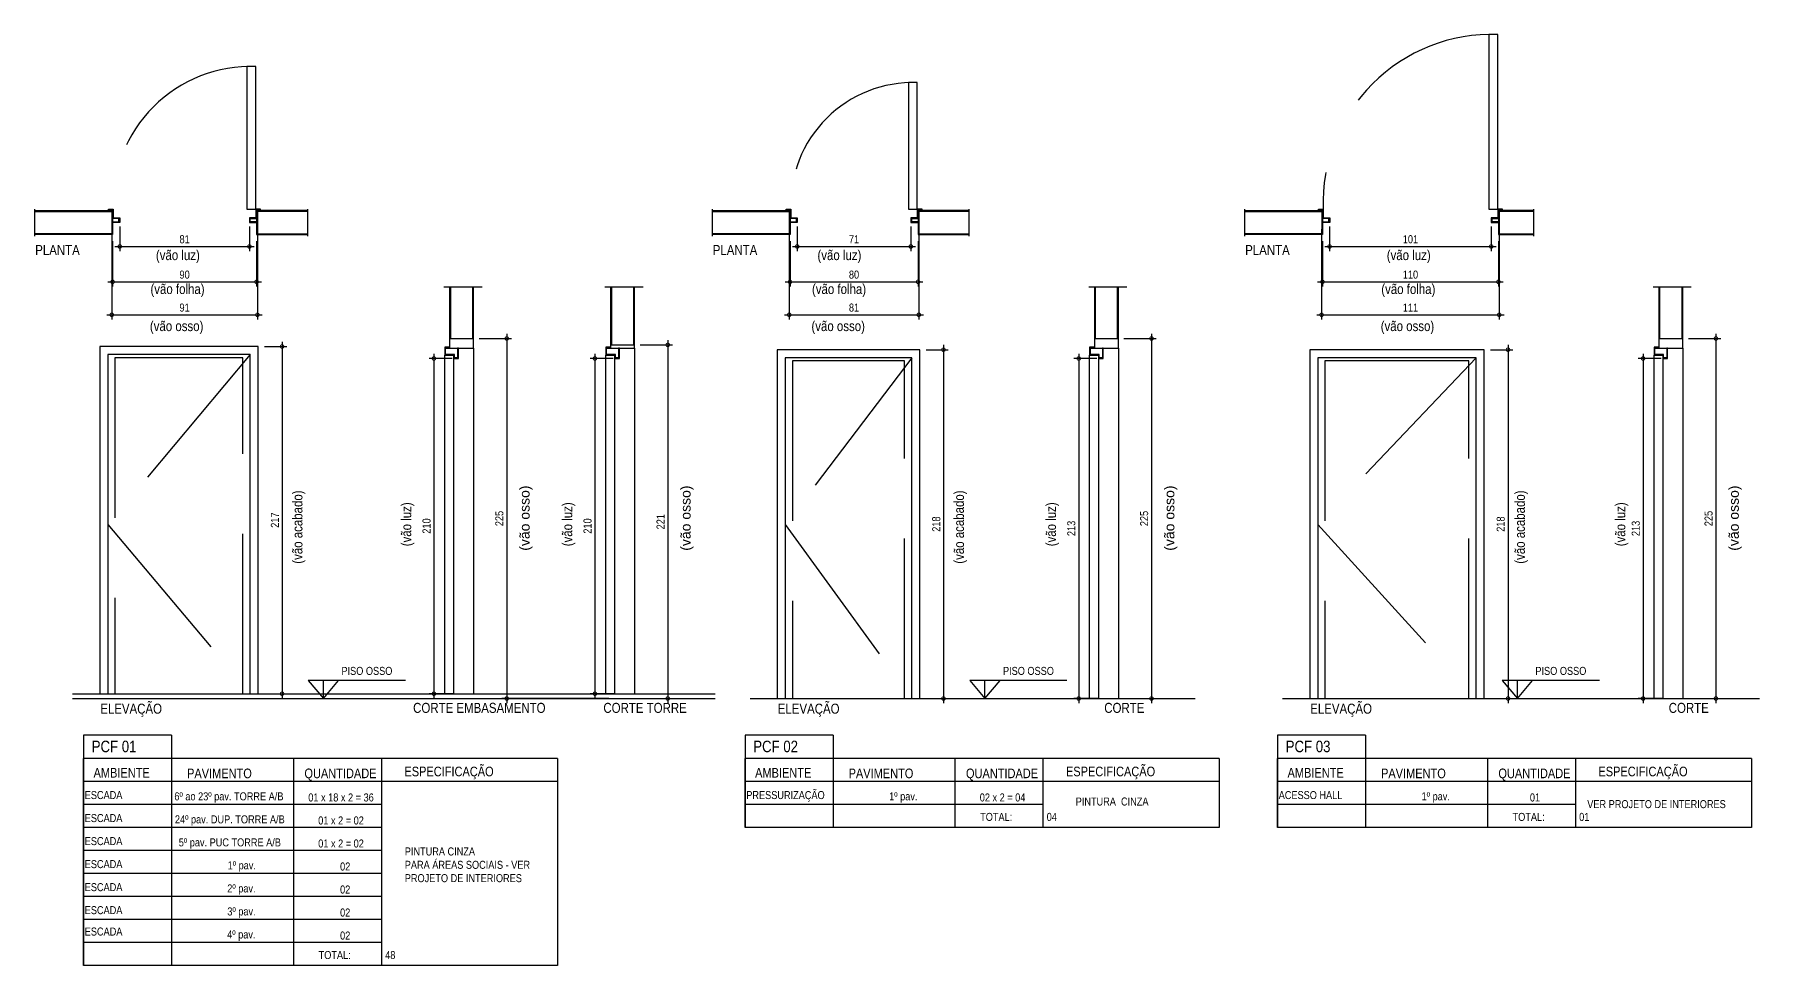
# Model space of a CAD drawing. Header units: metres. Extents: x -0.2 to 45.9, y -54 to 5.7.
# Drawn here: x 35.1 to 45.88, y -3.35 to 2.46 of the extents above; entities that cross this region are included whole.
import ezdxf

# ---------------------------------------------------------------- set-up
doc = ezdxf.new("R2010")
doc.units = ezdxf.units.M
doc.header["$PDMODE"] = 35
doc.linetypes.add('DASHEDX2', pattern=[1.5, 1, -0.5])
for name, color, linetype in [('ARQ- ALV OSSO', 5, 'Continuous'), ('ARQ-ALV ACAB', 4, 'Continuous'), ('ARQ-AUX1', 1, 'Continuous'), ('ARQ-AUX2', 2, 'Continuous'), ('ARQ-CAX @ 1', 1, 'Continuous'), ('ARQ-DIM', 2, 'Continuous'), ('ARQ-ENCH', 1, 'Continuous'), ('ARQ-PRJ', 7, 'DASHEDX2'), ('ARQ-TXT', 2, 'Continuous')]:
    doc.layers.add(name, color=color, linetype=linetype)
doc.styles.add('Adesa', font='ARIALN.TTF')
doc.styles.get("Standard").update_dxf_attribs({"font": 'arial.ttf'})
doc.dimstyles.new('ADESA 1-0025', dxfattribs={"dimtxt": 0.05, "dimasz": 0.045, "dimexe": 0.03, "dimexo": 0.04, "dimgap": 0.02, "dimtad": 1, "dimtoh": 1, "dimdec": 0, "dimlfac": 100, "dimzin": 4, "dimtxsty": 'Adesa', "dimblk": 'DOTSMALL', "dimcen": 1, "dimdle": 0.03, "dimclrd": 1, "dimclre": 1, "dimclrt": 256, "dimazin": 1, "dimtm": 1e-09, "dimtfac": 1, "dimtdec": 0, "dimtix": 1, "dimtmove": 2, "dimatfit": 0, "dimldrblk": 'DOTSMALL', "dimfxl": 0.8, "dimtvp": 2, "dimtolj": 1, "dimtzin": 0, "dimarcsym": 0})

# ---------------------------------------------------------------- blocks, each defined once
blk = doc.blocks.new('_DotSmall')
at = {"color": 0, "linetype": 'ByBlock', "const_width": 0.5}
blk.add_lwpolyline([(-0.0625, 0, 1), (0.0625, 0, 1)], format="xyb", close=True, dxfattribs=at)
blk = doc.blocks.new('*D167')
at = {"layer": 'ARQ-DIM', "color": 1, "lineweight": -2, "transparency": 16777216}
for p, q in [((37.706, 0.439), (37.563, 0.439)), ((37.593, 0.469), (37.593, -1.686)), ((37.706, -1.656), (37.563, -1.656))]:
    blk.add_line(p, q, dxfattribs=at)
at = {"layer": 'Defpoints', "color": 0, "transparency": 16777216}
for p in [(37.746, 0.439), (37.593, -1.656), (37.746, -1.656)]:
    blk.add_point(p, dxfattribs=at)
at = {"layer": 'ARQ-DIM', "color": 1, "lineweight": -2, "transparency": 16777216, "xscale": 0.045, "yscale": 0.045, "zscale": 0.045}
for p, rotation in [((37.593, 0.439), 90), ((37.593, -1.656), 270)]:
    blk.add_blockref('_DotSmall', p, dxfattribs=dict(at, rotation=rotation))
at = {"layer": 'ARQ-DIM', "transparency": 16777216, "insert": (37.547, -0.608), "char_height": 0.05, "attachment_point": 5, "rotation": 90, "style": 'Adesa'}
blk.add_mtext('\\A1;210', dxfattribs=at)
blk = doc.blocks.new('*D163')
at = {"layer": 'ARQ-DIM', "color": 1, "lineweight": -2, "transparency": 16777216}
for p, q in [((35.63, 1.263), (35.63, 1.109)), ((36.44, 1.263), (36.44, 1.109)), ((35.6, 1.139), (36.47, 1.139))]:
    blk.add_line(p, q, dxfattribs=at)
at = {"layer": 'Defpoints', "color": 0, "transparency": 16777216}
for p in [(35.63, 1.303, 0), (36.44, 1.303, 0), (36.44, 1.139)]:
    blk.add_point(p, dxfattribs=at)
at = {"layer": 'ARQ-DIM', "color": 1, "lineweight": -2, "transparency": 16777216, "xscale": 0.045, "yscale": 0.045, "zscale": 0.045, "rotation": 180}
blk.add_blockref('_DotSmall', (35.63, 1.139), dxfattribs=at)
at = {"layer": 'ARQ-DIM', "color": 1, "lineweight": -2, "transparency": 16777216, "xscale": 0.045, "yscale": 0.045, "zscale": 0.045}
blk.add_blockref('_DotSmall', (36.44, 1.139), dxfattribs=at)
at = {"layer": 'ARQ-DIM', "transparency": 16777216, "insert": (36.035, 1.184), "char_height": 0.05, "attachment_point": 5, "style": 'Adesa'}
blk.add_mtext('\\A1;81', dxfattribs=at)
blk = doc.blocks.new('*D164')
at = {"layer": 'ARQ-DIM', "color": 1, "lineweight": -2, "transparency": 16777216}
for p, q in [((35.585, 1.173), (35.585, 0.888)), ((36.485, 1.173), (36.485, 0.888)), ((35.555, 0.918), (36.515, 0.918))]:
    blk.add_line(p, q, dxfattribs=at)
at = {"layer": 'Defpoints', "color": 0, "transparency": 16777216}
for p in [(35.585, 1.213, 0), (36.485, 1.213, 0), (36.485, 0.918)]:
    blk.add_point(p, dxfattribs=at)
at = {"layer": 'ARQ-DIM', "color": 1, "lineweight": -2, "transparency": 16777216, "xscale": 0.045, "yscale": 0.045, "zscale": 0.045, "rotation": 180}
blk.add_blockref('_DotSmall', (35.585, 0.918), dxfattribs=at)
at = {"layer": 'ARQ-DIM', "color": 1, "lineweight": -2, "transparency": 16777216, "xscale": 0.045, "yscale": 0.045, "zscale": 0.045}
blk.add_blockref('_DotSmall', (36.485, 0.918), dxfattribs=at)
at = {"layer": 'ARQ-DIM', "transparency": 16777216, "insert": (36.035, 0.963), "char_height": 0.05, "attachment_point": 5, "style": 'Adesa'}
blk.add_mtext('\\A1;90', dxfattribs=at)
blk = doc.blocks.new('*D168')
at = {"layer": 'ARQ-DIM', "color": 1, "lineweight": -2, "transparency": 16777216}
for p, q in [((35.58, 1.248), (35.58, 0.682)), ((36.49, 1.248), (36.49, 0.682)), ((35.55, 0.712), (36.52, 0.712))]:
    blk.add_line(p, q, dxfattribs=at)
at = {"layer": 'Defpoints', "color": 0, "transparency": 16777216}
for p in [(35.58, 1.288, 0), (36.49, 1.288, 0), (36.49, 0.712)]:
    blk.add_point(p, dxfattribs=at)
at = {"layer": 'ARQ-DIM', "color": 1, "lineweight": -2, "transparency": 16777216, "xscale": 0.045, "yscale": 0.045, "zscale": 0.045, "rotation": 180}
blk.add_blockref('_DotSmall', (35.58, 0.712), dxfattribs=at)
at = {"layer": 'ARQ-DIM', "color": 1, "lineweight": -2, "transparency": 16777216, "xscale": 0.045, "yscale": 0.045, "zscale": 0.045}
blk.add_blockref('_DotSmall', (36.49, 0.712), dxfattribs=at)
at = {"layer": 'ARQ-DIM', "transparency": 16777216, "insert": (36.035, 0.757), "char_height": 0.05, "attachment_point": 5, "style": 'Adesa'}
blk.add_mtext('\\A1;91', dxfattribs=at)
blk = doc.blocks.new('*D165')
at = {"layer": 'ARQ-DIM', "color": 1, "lineweight": -2, "transparency": 16777216}
for p, q in [((36.644, 0.544), (36.644, -1.686)), ((36.535, 0.514), (36.674, 0.514)), ((36.485, -1.656), (36.674, -1.656))]:
    blk.add_line(p, q, dxfattribs=at)
at = {"layer": 'Defpoints', "color": 0, "transparency": 16777216}
for p in [(36.495, 0.514), (36.445, -1.656), (36.644, -1.656)]:
    blk.add_point(p, dxfattribs=at)
at = {"layer": 'ARQ-DIM', "color": 1, "lineweight": -2, "transparency": 16777216, "xscale": 0.045, "yscale": 0.045, "zscale": 0.045}
for p, rotation in [((36.644, 0.514), 90), ((36.644, -1.656), 270)]:
    blk.add_blockref('_DotSmall', p, dxfattribs=dict(at, rotation=rotation))
at = {"layer": 'ARQ-DIM', "transparency": 16777216, "insert": (36.599, -0.571), "char_height": 0.05, "attachment_point": 5, "rotation": 90, "style": 'Adesa'}
blk.add_mtext('\\A1;217', dxfattribs=at)
blk = doc.blocks.new('*D166')
at = {"layer": 'ARQ-DIM', "color": 1, "lineweight": -2, "transparency": 16777216}
for p, q in [((37.876, 0.564), (38.078, 0.564)), ((38.048, 0.594), (38.048, -1.716)), ((38.685, -1.686), (38.018, -1.686))]:
    blk.add_line(p, q, dxfattribs=at)
at = {"layer": 'Defpoints', "color": 0, "transparency": 16777216}
for p in [(37.836, 0.564), (38.048, -1.686), (38.725, -1.686)]:
    blk.add_point(p, dxfattribs=at)
at = {"layer": 'ARQ-DIM', "color": 1, "lineweight": -2, "transparency": 16777216, "xscale": 0.045, "yscale": 0.045, "zscale": 0.045}
for p, rotation in [((38.048, 0.564), 90), ((38.048, -1.686), 270)]:
    blk.add_blockref('_DotSmall', p, dxfattribs=dict(at, rotation=rotation))
at = {"layer": 'ARQ-DIM', "transparency": 16777216, "insert": (38.002, -0.561), "char_height": 0.05, "attachment_point": 5, "rotation": 90, "style": 'Adesa'}
blk.add_mtext('\\A1;225', dxfattribs=at)
blk = doc.blocks.new('*D208')
at = {"layer": 'ARQ-DIM', "color": 1, "lineweight": -2, "transparency": 16777216}
for p, q in [((39.863, 1.263), (39.863, 1.109)), ((40.573, 1.263), (40.573, 1.109)), ((39.833, 1.139), (40.603, 1.139))]:
    blk.add_line(p, q, dxfattribs=at)
at = {"layer": 'Defpoints', "color": 0, "transparency": 16777216}
for p in [(39.863, 1.303, 0), (40.573, 1.303, 0), (40.573, 1.139)]:
    blk.add_point(p, dxfattribs=at)
at = {"layer": 'ARQ-DIM', "color": 1, "lineweight": -2, "transparency": 16777216, "xscale": 0.045, "yscale": 0.045, "zscale": 0.045, "rotation": 180}
blk.add_blockref('_DotSmall', (39.863, 1.139), dxfattribs=at)
at = {"layer": 'ARQ-DIM', "color": 1, "lineweight": -2, "transparency": 16777216, "xscale": 0.045, "yscale": 0.045, "zscale": 0.045}
blk.add_blockref('_DotSmall', (40.573, 1.139), dxfattribs=at)
at = {"layer": 'ARQ-DIM', "transparency": 16777216, "insert": (40.218, 1.184), "char_height": 0.05, "attachment_point": 5, "style": 'Adesa'}
blk.add_mtext('\\A1;71', dxfattribs=at)
blk = doc.blocks.new('*D209')
at = {"layer": 'ARQ-DIM', "color": 1, "lineweight": -2, "transparency": 16777216}
for p, q in [((39.818, 1.173), (39.818, 0.888)), ((40.618, 1.173), (40.618, 0.888)), ((39.788, 0.918), (40.648, 0.918))]:
    blk.add_line(p, q, dxfattribs=at)
at = {"layer": 'Defpoints', "color": 0, "transparency": 16777216}
for p in [(39.818, 1.213, 0), (40.618, 1.213, 0), (40.618, 0.918)]:
    blk.add_point(p, dxfattribs=at)
at = {"layer": 'ARQ-DIM', "color": 1, "lineweight": -2, "transparency": 16777216, "xscale": 0.045, "yscale": 0.045, "zscale": 0.045, "rotation": 180}
blk.add_blockref('_DotSmall', (39.818, 0.918), dxfattribs=at)
at = {"layer": 'ARQ-DIM', "color": 1, "lineweight": -2, "transparency": 16777216, "xscale": 0.045, "yscale": 0.045, "zscale": 0.045}
blk.add_blockref('_DotSmall', (40.618, 0.918), dxfattribs=at)
at = {"layer": 'ARQ-DIM', "transparency": 16777216, "insert": (40.218, 0.963), "char_height": 0.05, "attachment_point": 5, "style": 'Adesa'}
blk.add_mtext('\\A1;80', dxfattribs=at)
blk = doc.blocks.new('*D210')
at = {"layer": 'ARQ-DIM', "color": 1, "lineweight": -2, "transparency": 16777216}
for p, q in [((39.813, 1.248), (39.813, 0.682)), ((40.623, 1.248), (40.623, 0.682)), ((39.783, 0.712), (40.653, 0.712))]:
    blk.add_line(p, q, dxfattribs=at)
at = {"layer": 'Defpoints', "color": 0, "transparency": 16777216}
for p in [(39.813, 1.288, 0), (40.623, 1.288, 0), (40.623, 0.712)]:
    blk.add_point(p, dxfattribs=at)
at = {"layer": 'ARQ-DIM', "color": 1, "lineweight": -2, "transparency": 16777216, "xscale": 0.045, "yscale": 0.045, "zscale": 0.045, "rotation": 180}
blk.add_blockref('_DotSmall', (39.813, 0.712), dxfattribs=at)
at = {"layer": 'ARQ-DIM', "color": 1, "lineweight": -2, "transparency": 16777216, "xscale": 0.045, "yscale": 0.045, "zscale": 0.045}
blk.add_blockref('_DotSmall', (40.623, 0.712), dxfattribs=at)
at = {"layer": 'ARQ-DIM', "transparency": 16777216, "insert": (40.218, 0.757), "char_height": 0.05, "attachment_point": 5, "style": 'Adesa'}
blk.add_mtext('\\A1;81', dxfattribs=at)
blk = doc.blocks.new('*D211')
at = {"layer": 'ARQ-DIM', "color": 1, "lineweight": -2, "transparency": 16777216}
for p, q in [((40.668, 0.494), (40.807, 0.494)), ((40.777, 0.524), (40.777, -1.716)), ((40.618, -1.686), (40.807, -1.686))]:
    blk.add_line(p, q, dxfattribs=at)
at = {"layer": 'Defpoints', "color": 0, "transparency": 16777216}
for p in [(40.628, 0.494), (40.578, -1.686), (40.777, -1.686)]:
    blk.add_point(p, dxfattribs=at)
at = {"layer": 'ARQ-DIM', "color": 1, "lineweight": -2, "transparency": 16777216, "xscale": 0.045, "yscale": 0.045, "zscale": 0.045}
for p, rotation in [((40.777, 0.494), 90), ((40.777, -1.686), 270)]:
    blk.add_blockref('_DotSmall', p, dxfattribs=dict(at, rotation=rotation))
at = {"layer": 'ARQ-DIM', "transparency": 16777216, "insert": (40.732, -0.596), "char_height": 0.05, "attachment_point": 5, "rotation": 90, "style": 'Adesa'}
blk.add_mtext('\\A1;218', dxfattribs=at)
blk = doc.blocks.new('*D212')
at = {"layer": 'ARQ-DIM', "color": 1, "lineweight": -2, "transparency": 16777216}
for p, q in [((38.712, 0.439), (38.569, 0.439)), ((38.599, 0.469), (38.599, -1.686)), ((38.712, -1.656), (38.569, -1.656))]:
    blk.add_line(p, q, dxfattribs=at)
at = {"layer": 'Defpoints', "color": 0, "transparency": 16777216}
for p in [(38.752, 0.439), (38.599, -1.656), (38.752, -1.656)]:
    blk.add_point(p, dxfattribs=at)
at = {"layer": 'ARQ-DIM', "color": 1, "lineweight": -2, "transparency": 16777216, "xscale": 0.045, "yscale": 0.045, "zscale": 0.045}
for p, rotation in [((38.599, 0.439), 90), ((38.599, -1.656), 270)]:
    blk.add_blockref('_DotSmall', p, dxfattribs=dict(at, rotation=rotation))
at = {"layer": 'ARQ-DIM', "transparency": 16777216, "insert": (38.553, -0.608), "char_height": 0.05, "attachment_point": 5, "rotation": 90, "style": 'Adesa'}
blk.add_mtext('\\A1;210', dxfattribs=at)
blk = doc.blocks.new('*D213')
at = {"layer": 'ARQ-DIM', "color": 1, "lineweight": -2, "transparency": 16777216}
for p, q in [((39.054, 0.554), (39.054, -1.716)), ((38.882, 0.524), (39.084, 0.524)), ((38.812, -1.686), (39.084, -1.686))]:
    blk.add_line(p, q, dxfattribs=at)
at = {"layer": 'Defpoints', "color": 0, "transparency": 16777216}
for p in [(38.842, 0.524), (38.772, -1.686), (39.054, -1.686)]:
    blk.add_point(p, dxfattribs=at)
at = {"layer": 'ARQ-DIM', "color": 1, "lineweight": -2, "transparency": 16777216, "xscale": 0.045, "yscale": 0.045, "zscale": 0.045}
for p, rotation in [((39.054, 0.524), 90), ((39.054, -1.686), 270)]:
    blk.add_blockref('_DotSmall', p, dxfattribs=dict(at, rotation=rotation))
at = {"layer": 'ARQ-DIM', "transparency": 16777216, "insert": (39.009, -0.581), "char_height": 0.05, "attachment_point": 5, "rotation": 90, "style": 'Adesa'}
blk.add_mtext('\\A1;221', dxfattribs=at)
blk = doc.blocks.new('*U223')
blk.add_lwpolyline([(-0.05, 0.9), (-0.05, 0.01), (0.005, 0.01), (0.005, 0.9)], close=True)
for points in [[(-0.91, 0), (-0.915, 0), (-0.915, 0.01), (-0.885, 0.01), (-0.885, -0.045), (-0.845, -0.045), (-0.845, -0.075), (-0.89, -0.075), (-0.89, -0.07), (-0.85, -0.07), (-0.85, -0.05), (-0.89, -0.05), (-0.89, 0.005), (-0.91, 0.005), (-0.91, 0)], [(0.03, 0), (0.035, 0), (0.035, 0.01), (0.005, 0.01), (0.005, -0.045), (-0.035, -0.045), (-0.035, -0.075), (0.01, -0.075), (0.01, -0.07), (-0.03, -0.07), (-0.03, -0.05), (0.01, -0.05), (0.01, 0.005), (0.03, 0.005), (0.03, 0)]]:
    blk.add_lwpolyline(points)
at = {"layer": 'ARQ-PRJ'}
blk.add_arc((-0.026, 0.041), 0.86, 87.9345, 182.0655, dxfattribs=at)
blk = doc.blocks.new('*U224')
blk.add_lwpolyline([(-0.05, 0.8), (-0.05, 0.01), (0.005, 0.01), (0.005, 0.8)], close=True)
for points in [[(-0.81, 0), (-0.815, 0), (-0.815, 0.01), (-0.785, 0.01), (-0.785, -0.045), (-0.745, -0.045), (-0.745, -0.075), (-0.79, -0.075), (-0.79, -0.07), (-0.75, -0.07), (-0.75, -0.05), (-0.79, -0.05), (-0.79, 0.005), (-0.81, 0.005), (-0.81, 0)], [(0.03, 0), (0.035, 0), (0.035, 0.01), (0.005, 0.01), (0.005, -0.045), (-0.035, -0.045), (-0.035, -0.075), (0.01, -0.075), (0.01, -0.07), (-0.03, -0.07), (-0.03, -0.05), (0.01, -0.05), (0.01, 0.005), (0.03, 0.005), (0.03, 0)]]:
    blk.add_lwpolyline(points)
at = {"layer": 'ARQ-PRJ'}
blk.add_arc((-0.023, 0.037), 0.763, 87.9345, 182.0655, dxfattribs=at)
blk = doc.blocks.new('*D215')
at = {"layer": 'ARQ-DIM', "color": 1, "lineweight": -2, "transparency": 16777216}
for p, q in [((41.735, 0.439), (41.592, 0.439)), ((41.622, 0.469), (41.622, -1.716)), ((41.735, -1.686), (41.592, -1.686))]:
    blk.add_line(p, q, dxfattribs=at)
at = {"layer": 'Defpoints', "color": 0, "transparency": 16777216}
for p in [(41.775, 0.439), (41.622, -1.686), (41.775, -1.686)]:
    blk.add_point(p, dxfattribs=at)
at = {"layer": 'ARQ-DIM', "color": 1, "lineweight": -2, "transparency": 16777216, "xscale": 0.045, "yscale": 0.045, "zscale": 0.045}
for p, rotation in [((41.622, 0.439), 90), ((41.622, -1.686), 270)]:
    blk.add_blockref('_DotSmall', p, dxfattribs=dict(at, rotation=rotation))
at = {"layer": 'ARQ-DIM', "transparency": 16777216, "insert": (41.576, -0.623), "char_height": 0.05, "attachment_point": 5, "rotation": 90, "style": 'Adesa'}
blk.add_mtext('\\A1;213', dxfattribs=at)
blk = doc.blocks.new('*D216')
at = {"layer": 'ARQ-DIM', "color": 1, "lineweight": -2, "transparency": 16777216}
for p, q in [((41.905, 0.564), (42.107, 0.564)), ((42.077, 0.594), (42.077, -1.716)), ((41.822, -1.686), (42.107, -1.686))]:
    blk.add_line(p, q, dxfattribs=at)
at = {"layer": 'Defpoints', "color": 0, "transparency": 16777216}
for p in [(41.865, 0.564), (41.782, -1.686), (42.077, -1.686)]:
    blk.add_point(p, dxfattribs=at)
at = {"layer": 'ARQ-DIM', "color": 1, "lineweight": -2, "transparency": 16777216, "xscale": 0.045, "yscale": 0.045, "zscale": 0.045}
for p, rotation in [((42.077, 0.564), 90), ((42.077, -1.686), 270)]:
    blk.add_blockref('_DotSmall', p, dxfattribs=dict(at, rotation=rotation))
at = {"layer": 'ARQ-DIM', "transparency": 16777216, "insert": (42.031, -0.561), "char_height": 0.05, "attachment_point": 5, "rotation": 90, "style": 'Adesa'}
blk.add_mtext('\\A1;225', dxfattribs=at)
blk = doc.blocks.new('*D218')
at = {"layer": 'ARQ-DIM', "color": 1, "lineweight": -2, "transparency": 16777216}
for p, q in [((43.19, 1.263), (43.19, 1.109)), ((44.2, 1.263), (44.2, 1.109)), ((43.16, 1.139), (44.23, 1.139))]:
    blk.add_line(p, q, dxfattribs=at)
at = {"layer": 'Defpoints', "color": 0, "transparency": 16777216}
for p in [(43.19, 1.303, 0), (44.2, 1.303, 0), (44.2, 1.139)]:
    blk.add_point(p, dxfattribs=at)
at = {"layer": 'ARQ-DIM', "color": 1, "lineweight": -2, "transparency": 16777216, "xscale": 0.045, "yscale": 0.045, "zscale": 0.045, "rotation": 180}
blk.add_blockref('_DotSmall', (43.19, 1.139), dxfattribs=at)
at = {"layer": 'ARQ-DIM', "color": 1, "lineweight": -2, "transparency": 16777216, "xscale": 0.045, "yscale": 0.045, "zscale": 0.045}
blk.add_blockref('_DotSmall', (44.2, 1.139), dxfattribs=at)
at = {"layer": 'ARQ-DIM', "transparency": 16777216, "insert": (43.695, 1.184), "char_height": 0.05, "attachment_point": 5, "style": 'Adesa'}
blk.add_mtext('\\A1;101', dxfattribs=at)
blk = doc.blocks.new('*D219')
at = {"layer": 'ARQ-DIM', "color": 1, "lineweight": -2, "transparency": 16777216}
for p, q in [((43.145, 1.173), (43.145, 0.888)), ((44.245, 1.173), (44.245, 0.888)), ((43.115, 0.918), (44.275, 0.918))]:
    blk.add_line(p, q, dxfattribs=at)
at = {"layer": 'Defpoints', "color": 0, "transparency": 16777216}
for p in [(43.145, 1.213, 0), (44.245, 1.213, 0), (44.245, 0.918)]:
    blk.add_point(p, dxfattribs=at)
at = {"layer": 'ARQ-DIM', "color": 1, "lineweight": -2, "transparency": 16777216, "xscale": 0.045, "yscale": 0.045, "zscale": 0.045, "rotation": 180}
blk.add_blockref('_DotSmall', (43.145, 0.918), dxfattribs=at)
at = {"layer": 'ARQ-DIM', "color": 1, "lineweight": -2, "transparency": 16777216, "xscale": 0.045, "yscale": 0.045, "zscale": 0.045}
blk.add_blockref('_DotSmall', (44.245, 0.918), dxfattribs=at)
at = {"layer": 'ARQ-DIM', "transparency": 16777216, "insert": (43.695, 0.963), "char_height": 0.05, "attachment_point": 5, "style": 'Adesa'}
blk.add_mtext('\\A1;110', dxfattribs=at)
blk = doc.blocks.new('*D220')
at = {"layer": 'ARQ-DIM', "color": 1, "lineweight": -2, "transparency": 16777216}
for p, q in [((43.14, 1.248), (43.14, 0.682)), ((44.25, 1.248), (44.25, 0.682)), ((43.11, 0.712), (44.28, 0.712))]:
    blk.add_line(p, q, dxfattribs=at)
at = {"layer": 'Defpoints', "color": 0, "transparency": 16777216}
for p in [(43.14, 1.288, 0), (44.25, 1.288, 0), (44.25, 0.712)]:
    blk.add_point(p, dxfattribs=at)
at = {"layer": 'ARQ-DIM', "color": 1, "lineweight": -2, "transparency": 16777216, "xscale": 0.045, "yscale": 0.045, "zscale": 0.045, "rotation": 180}
blk.add_blockref('_DotSmall', (43.14, 0.712), dxfattribs=at)
at = {"layer": 'ARQ-DIM', "color": 1, "lineweight": -2, "transparency": 16777216, "xscale": 0.045, "yscale": 0.045, "zscale": 0.045}
blk.add_blockref('_DotSmall', (44.25, 0.712), dxfattribs=at)
at = {"layer": 'ARQ-DIM', "transparency": 16777216, "insert": (43.695, 0.757), "char_height": 0.05, "attachment_point": 5, "style": 'Adesa'}
blk.add_mtext('\\A1;111', dxfattribs=at)
blk = doc.blocks.new('*D221')
at = {"layer": 'ARQ-DIM', "color": 1, "lineweight": -2, "transparency": 16777216}
for p, q in [((44.195, 0.494), (44.335, 0.494)), ((44.305, 0.524), (44.305, -1.716)), ((44.145, -1.686), (44.335, -1.686))]:
    blk.add_line(p, q, dxfattribs=at)
at = {"layer": 'Defpoints', "color": 0, "transparency": 16777216}
for p in [(44.155, 0.494), (44.105, -1.686), (44.305, -1.686)]:
    blk.add_point(p, dxfattribs=at)
at = {"layer": 'ARQ-DIM', "color": 1, "lineweight": -2, "transparency": 16777216, "xscale": 0.045, "yscale": 0.045, "zscale": 0.045}
for p, rotation in [((44.305, 0.494), 90), ((44.305, -1.686), 270)]:
    blk.add_blockref('_DotSmall', p, dxfattribs=dict(at, rotation=rotation))
at = {"layer": 'ARQ-DIM', "transparency": 16777216, "insert": (44.259, -0.596), "char_height": 0.05, "attachment_point": 5, "rotation": 90, "style": 'Adesa'}
blk.add_mtext('\\A1;218', dxfattribs=at)
blk = doc.blocks.new('*U225')
blk.add_lwpolyline([(-0.05, 1.1), (-0.05, 0.01), (0.005, 0.01), (0.005, 1.1)], close=True)
for points in [[(-1.11, 0), (-1.115, 0), (-1.115, 0.01), (-1.085, 0.01), (-1.085, -0.045), (-1.045, -0.045), (-1.045, -0.075), (-1.09, -0.075), (-1.09, -0.07), (-1.05, -0.07), (-1.05, -0.05), (-1.09, -0.05), (-1.09, 0.005), (-1.11, 0.005), (-1.11, 0)], [(0.03, 0), (0.035, 0), (0.035, 0.01), (0.005, 0.01), (0.005, -0.045), (-0.035, -0.045), (-0.035, -0.075), (0.01, -0.075), (0.01, -0.07), (-0.03, -0.07), (-0.03, -0.05), (0.01, -0.05), (0.01, 0.005), (0.03, 0.005), (0.03, 0)]]:
    blk.add_lwpolyline(points)
at = {"layer": 'ARQ-PRJ'}
blk.add_arc((-0.033, 0.048), 1.053, 87.9345, 182.0655, dxfattribs=at)
blk = doc.blocks.new('*D222')
at = {"layer": 'ARQ-DIM', "color": 1, "lineweight": -2, "transparency": 16777216}
for p, q in [((45.262, 0.439), (45.119, 0.439)), ((45.149, 0.469), (45.149, -1.716)), ((45.262, -1.686), (45.119, -1.686))]:
    blk.add_line(p, q, dxfattribs=at)
at = {"layer": 'Defpoints', "color": 0, "transparency": 16777216}
for p in [(45.302, 0.439), (45.149, -1.686), (45.302, -1.686)]:
    blk.add_point(p, dxfattribs=at)
at = {"layer": 'ARQ-DIM', "color": 1, "lineweight": -2, "transparency": 16777216, "xscale": 0.045, "yscale": 0.045, "zscale": 0.045}
for p, rotation in [((45.149, 0.439), 90), ((45.149, -1.686), 270)]:
    blk.add_blockref('_DotSmall', p, dxfattribs=dict(at, rotation=rotation))
at = {"layer": 'ARQ-DIM', "transparency": 16777216, "insert": (45.103, -0.623), "char_height": 0.05, "attachment_point": 5, "rotation": 90, "style": 'Adesa'}
blk.add_mtext('\\A1;213', dxfattribs=at)
blk = doc.blocks.new('*D217')
at = {"layer": 'ARQ-DIM', "color": 1, "lineweight": -2, "transparency": 16777216}
for p, q in [((45.432, 0.564), (45.634, 0.564)), ((45.604, 0.594), (45.604, -1.716)), ((45.349, -1.686), (45.634, -1.686))]:
    blk.add_line(p, q, dxfattribs=at)
at = {"layer": 'Defpoints', "color": 0, "transparency": 16777216}
for p in [(45.392, 0.564), (45.309, -1.686), (45.604, -1.686)]:
    blk.add_point(p, dxfattribs=at)
at = {"layer": 'ARQ-DIM', "color": 1, "lineweight": -2, "transparency": 16777216, "xscale": 0.045, "yscale": 0.045, "zscale": 0.045}
for p, rotation in [((45.604, 0.564), 90), ((45.604, -1.686), 270)]:
    blk.add_blockref('_DotSmall', p, dxfattribs=dict(at, rotation=rotation))
at = {"layer": 'ARQ-DIM', "transparency": 16777216, "insert": (45.558, -0.561), "char_height": 0.05, "attachment_point": 5, "rotation": 90, "style": 'Adesa'}
blk.add_mtext('\\A1;225', dxfattribs=at)

msp = doc.modelspace()

# ---------------------------------------------------------------- linework, layer by layer
for p, q in [((37.6912, 0.5091), (37.6612, 0.5091)), ((37.6612, 0.5091), (37.6612, 0.4591)), ((37.6612, 0.4591), (37.7162, 0.4591)), ((37.6662, 0.4641), (37.6662, 0.5041)), ((37.6662, 0.5041), (37.6912, 0.5041)), ((37.7212, 0.4641), (37.6662, 0.4641)), ((37.6912, 0.5041), (37.6912, 0.5091)), ((37.7162, 0.4591), (37.7162, 0.4391)), ((37.7162, 0.4391), (37.7462, 0.4391)), ((37.7212, 0.4441), (37.7212, 0.4641)), ((37.7412, 0.4441), (37.7212, 0.4441)), ((37.7462, 0.5041), (37.7412, 0.5041)), ((37.7412, 0.5041), (37.7412, 0.4441)), ((37.7462, 0.4391), (37.7462, 0.5041)), ((38.6972, 0.5091), (38.6672, 0.5091)), ((38.6672, 0.5091), (38.6672, 0.4591)), ((38.6672, 0.4591), (38.7222, 0.4591)), ((38.6722, 0.4641), (38.6722, 0.5041)), ((38.6722, 0.5041), (38.6972, 0.5041)), ((38.7272, 0.4641), (38.6722, 0.4641)), ((38.6972, 0.5041), (38.6972, 0.5091)), ((38.7222, 0.4591), (38.7222, 0.4391)), ((38.7222, 0.4391), (38.7522, 0.4391)), ((38.7272, 0.4441), (38.7272, 0.4641)), ((38.7472, 0.4441), (38.7272, 0.4441)), ((38.7522, 0.5041), (38.7472, 0.5041)), ((38.7472, 0.5041), (38.7472, 0.4441)), ((38.7522, 0.4391), (38.7522, 0.5041)), ((41.7202, 0.5091), (41.6902, 0.5091)), ((41.6902, 0.5091), (41.6902, 0.4591)), ((41.6902, 0.4591), (41.7452, 0.4591)), ((41.6952, 0.4641), (41.6952, 0.5041)), ((41.6952, 0.5041), (41.7202, 0.5041)), ((41.7502, 0.4641), (41.6952, 0.4641)), ((41.7202, 0.5041), (41.7202, 0.5091)), ((41.7452, 0.4591), (41.7452, 0.4391)), ((41.7452, 0.4391), (41.7752, 0.4391)), ((41.7502, 0.4441), (41.7502, 0.4641)), ((41.7702, 0.4441), (41.7502, 0.4441)), ((41.7752, 0.5041), (41.7702, 0.5041)), ((41.7702, 0.5041), (41.7702, 0.4441)), ((41.7752, 0.4391), (41.7752, 0.5041)), ((45.2472, 0.5091), (45.2172, 0.5091)), ((45.2172, 0.5091), (45.2172, 0.4591)), ((45.2172, 0.4591), (45.2722, 0.4591)), ((45.2222, 0.4641), (45.2222, 0.5041)), ((45.2222, 0.5041), (45.2472, 0.5041)), ((45.2772, 0.4641), (45.2222, 0.4641)), ((45.2472, 0.5041), (45.2472, 0.5091)), ((45.2722, 0.4591), (45.2722, 0.4391)), ((45.2722, 0.4391), (45.3022, 0.4391)), ((45.2772, 0.4441), (45.2772, 0.4641)), ((45.2972, 0.4441), (45.2772, 0.4441)), ((45.3022, 0.5041), (45.2972, 0.5041)), ((45.2972, 0.5041), (45.2972, 0.4441)), ((45.3022, 0.4391), (45.3022, 0.5041))]:
    msp.add_line(p, q)
for points in [[(36.4946, -1.6559), (36.4946, 0.5141), (35.5046, 0.5141), (35.5046, -1.6559)], [(36.4446, -1.6559), (36.4446, 0.4641), (35.5546, 0.4641), (35.5546, -1.6559)], [(37.8412, 0.5041), (37.8412, -1.6559)], [(38.8472, 0.5041), (38.8472, -1.6559)], [(40.6284, -1.6859), (40.6284, 0.4941), (39.7384, 0.4941), (39.7384, -1.6859)], [(40.5784, -1.6859), (40.5784, 0.4441), (39.7884, 0.4441), (39.7884, -1.6859)], [(41.8702, 0.5041), (41.8702, -1.6859)], [(44.1554, -1.6859), (44.1554, 0.4941), (43.0654, 0.4941), (43.0654, -1.6859)], [(44.1054, -1.6859), (44.1054, 0.4441), (43.1154, 0.4441), (43.1154, -1.6859)], [(45.3972, 0.5041), (45.3972, -1.6859)]]:
    msp.add_lwpolyline(points)
for points in [[(37.6612, 0.4591), (37.7162, 0.4591), (37.7162, -1.6559), (37.6612, -1.6559)], [(38.6672, 0.4591), (38.7222, 0.4591), (38.7222, -1.6559), (38.6672, -1.6559)], [(41.6902, 0.4591), (41.7452, 0.4591), (41.7452, -1.6859), (41.6902, -1.6859)], [(45.2172, 0.4591), (45.2722, 0.4591), (45.2722, -1.6859), (45.2172, -1.6859)]]:
    msp.add_lwpolyline(points, close=True)
at = {"layer": 'ARQ- ALV OSSO', "ltscale": 0.05}
for p, q in [((35.3348, -1.6859), (39.3512, -1.6859)), ((39.5686, -1.6859), (42.3491, -1.6859)), ((42.8956, -1.6859), (45.8762, -1.6859))]:
    msp.add_line(p, q, dxfattribs=at)
at = {"layer": 'ARQ- ALV OSSO', "elevation": 0}
for points in [[(35.097, 1.3582), (35.5796, 1.3582), (35.5796, 1.2182), (35.097, 1.2182)], [(36.8022, 1.3582), (36.4896, 1.3582), (36.4896, 1.2182), (36.8022, 1.2182)], [(39.3308, 1.3582), (39.8134, 1.3582), (39.8134, 1.2182), (39.3308, 1.2182)], [(40.936, 1.3582), (40.6234, 1.3582), (40.6234, 1.2182), (40.936, 1.2182)], [(42.6579, 1.3582), (43.1404, 1.3582), (43.1404, 1.2182), (42.6579, 1.2182)], [(44.463, 1.3582), (44.2504, 1.3582), (44.2504, 1.2182), (44.463, 1.2182)]]:
    msp.add_lwpolyline(points, dxfattribs=at)
at = {"layer": 'ARQ-ALV ACAB', "linetype": 'Continuous'}
msp.add_line((35.3348, -1.6559), (39.3512, -1.6559), dxfattribs=at)
at = {"layer": 'ARQ-ALV ACAB', "elevation": 0}
for points in [[(35.097, 1.3632), (35.5846, 1.3632), (35.5846, 1.2132), (35.097, 1.2132)], [(36.8022, 1.3632), (36.4846, 1.3632), (36.4846, 1.2132), (36.8022, 1.2132)], [(39.3308, 1.3632), (39.8184, 1.3632), (39.8184, 1.2132), (39.3308, 1.2132)], [(40.936, 1.3632), (40.6184, 1.3632), (40.6184, 1.2132), (40.936, 1.2132)], [(42.6579, 1.3632), (43.1454, 1.3632), (43.1454, 1.2132), (42.6579, 1.2132)], [(44.463, 1.3632), (44.2454, 1.3632), (44.2454, 1.2132), (44.463, 1.2132)]]:
    msp.add_lwpolyline(points, dxfattribs=at)
at = {"layer": 'ARQ-ALV ACAB', "ltscale": 0.05}
for points in [[(37.6912, 0.886), (37.6912, 0.5041), (37.8412, 0.5041), (37.8412, 0.886)], [(38.6972, 0.886), (38.6972, 0.5041), (38.8472, 0.5041), (38.8472, 0.886)], [(41.7202, 0.886), (41.7202, 0.5041), (41.8702, 0.5041), (41.8702, 0.886)], [(45.2472, 0.886), (45.2472, 0.5041), (45.3972, 0.5041), (45.3972, 0.886)]]:
    msp.add_lwpolyline(points, dxfattribs=at)
at = {"layer": 'ARQ-AUX1', "elevation": 0}
for points in [[(35.097, 1.3732), (35.097, 1.2032)], [(36.8022, 1.3732), (36.8022, 1.2032)], [(39.3308, 1.3732), (39.3308, 1.2032)], [(40.936, 1.3732), (40.936, 1.2032)], [(42.6579, 1.3732), (42.6579, 1.2032)], [(44.463, 1.3732), (44.463, 1.2032)]]:
    msp.add_lwpolyline(points, dxfattribs=at)
at = {"layer": 'ARQ-AUX1'}
for points in [[(37.6557, 0.886), (37.8941, 0.886)], [(38.6617, 0.886), (38.9001, 0.886)], [(41.6847, 0.886), (41.9231, 0.886)], [(45.2118, 0.886), (45.4501, 0.886)]]:
    msp.add_lwpolyline(points, dxfattribs=at)
at = {"layer": 'ARQ-AUX2'}
for p, q in [((37.6962, 0.886), (37.6962, 0.5641)), ((37.8362, 0.5641), (37.8362, 0.886)), ((38.7022, 0.886), (38.7022, 0.5241)), ((38.8422, 0.5241), (38.8422, 0.886)), ((41.7252, 0.886), (41.7252, 0.5641)), ((41.8652, 0.5641), (41.8652, 0.886)), ((45.2522, 0.886), (45.2522, 0.5641)), ((45.3922, 0.5641), (45.3922, 0.886)), ((37.6962, 0.5641), (37.8362, 0.5641)), ((41.7252, 0.5641), (41.8652, 0.5641)), ((45.2522, 0.5641), (45.3922, 0.5641)), ((38.7022, 0.5241), (38.8422, 0.5241))]:
    msp.add_line(p, q, dxfattribs=at)
at = {"layer": 'ARQ-DIM'}
for points in [[(37.4149, -1.5734), (36.8075, -1.5734), (36.9024, -1.6859), (36.9974, -1.5734), (36.8075, -1.5734), (36.9024, -1.6859), (36.9024, -1.5734)], [(41.5487, -1.5734), (40.9413, -1.5734), (41.0362, -1.6859), (41.1312, -1.5734), (40.9413, -1.5734), (41.0362, -1.6859), (41.0362, -1.5734)], [(44.8758, -1.5734), (44.2683, -1.5734), (44.3633, -1.6859), (44.4582, -1.5734), (44.2683, -1.5734), (44.3633, -1.6859), (44.3633, -1.5734)]]:
    msp.add_lwpolyline(points, dxfattribs=at)
at = {"layer": 'ARQ-ENCH', "ltscale": 0.01}
for p, q in [((35.404, -1.916), (35.404, -3.3544)), ((35.954, -1.916), (35.404, -1.916)), ((35.954, -1.916), (35.954, -3.3544)), ((39.5378, -1.916), (39.5378, -2.4914)), ((40.0878, -1.916), (39.5378, -1.916)), ((40.0878, -1.916), (40.0878, -2.4914)), ((42.8649, -1.916), (42.8649, -2.4914)), ((43.4149, -1.916), (42.8649, -1.916)), ((43.4149, -1.916), (43.4149, -2.4914)), ((35.7426, -2.0598), (35.404, -2.0598)), ((35.404, -3.3544), (35.404, -2.0598)), ((35.404, -3.3544), (35.404, -2.0598)), ((38.3649, -2.0598), (35.7426, -2.0598)), ((36.7149, -2.0598), (36.7149, -3.3544)), ((37.2649, -2.0598), (37.2649, -3.3544)), ((38.3649, -2.0598), (38.3649, -3.3544)), ((39.8764, -2.0598), (39.5378, -2.0598)), ((39.5378, -2.4914), (39.5378, -2.0598)), ((39.5378, -2.4914), (39.5378, -2.0598)), ((42.4987, -2.0598), (39.8764, -2.0598)), ((40.8487, -2.0598), (40.8487, -2.4914)), ((41.3987, -2.0598), (41.3987, -2.4914)), ((42.4987, -2.0598), (42.4987, -2.4914)), ((43.2035, -2.0598), (42.8649, -2.0598)), ((42.8649, -2.4914), (42.8649, -2.0598)), ((42.8649, -2.4914), (42.8649, -2.0598)), ((45.8258, -2.0598), (43.2035, -2.0598)), ((44.1758, -2.0598), (44.1758, -2.4914)), ((44.7258, -2.0598), (44.7258, -2.4914)), ((45.8258, -2.0598), (45.8258, -2.4914)), ((38.3649, -2.2037), (35.404, -2.2037)), ((42.4987, -2.2037), (39.5378, -2.2037)), ((45.8258, -2.2037), (42.8649, -2.2037)), ((37.2649, -2.3475), (35.404, -2.3475)), ((37.2649, -2.3475), (35.404, -2.3475)), ((41.3987, -2.3475), (39.5378, -2.3475)), ((41.3987, -2.3475), (39.5378, -2.3475)), ((44.7258, -2.3475), (42.8649, -2.3475)), ((44.7258, -2.3475), (42.8649, -2.3475)), ((37.2649, -2.4914), (35.404, -2.4914)), ((42.4987, -2.4914), (39.5378, -2.4914)), ((45.8258, -2.4914), (42.8649, -2.4914)), ((37.2649, -2.6352), (35.404, -2.6352)), ((37.2649, -2.6352), (35.404, -2.6352)), ((37.2649, -2.7791), (35.404, -2.7791)), ((37.2649, -2.9229), (35.404, -2.9229)), ((37.2649, -2.9229), (35.404, -2.9229)), ((37.2649, -3.0667), (35.404, -3.0667)), ((37.2649, -3.2106), (35.404, -3.2106)), ((37.2649, -3.2106), (35.404, -3.2106)), ((38.3649, -3.3544), (35.404, -3.3544))]:
    msp.add_line(p, q, dxfattribs=at)
at = {"layer": 'ARQ-PRJ'}
for points in [[(36.4446, 0.4641), (35.5546, -0.5984), (36.4446, -1.6559)], [(36.3996, -1.6559), (36.3996, 0.4441), (35.5996, 0.4441), (35.5996, -1.6559)], [(40.5784, 0.4441), (39.7884, -0.5984), (40.5784, -1.6859)], [(44.1054, 0.4441), (43.1154, -0.5984), (44.1054, -1.6859)], [(40.5334, -1.6859), (40.5334, 0.4241), (39.8334, 0.4241), (39.8334, -1.6859)], [(44.0604, -1.6859), (44.0604, 0.4241), (43.1604, 0.4241), (43.1604, -1.6859)]]:
    msp.add_lwpolyline(points, dxfattribs=at)

# ---------------------------------------------------------------- block references
at = {"layer": 'ARQ-CAX @ 1'}
for name, p in [('*U225', (44.2354, 1.3632, 0)), ('*U223', (36.4746, 1.3632, 0)), ('*U224', (40.6084, 1.3632, 0))]:
    msp.add_blockref(name, p, dxfattribs=at)

# ---------------------------------------------------------------- texts
at = {"layer": 'ARQ-TXT', "attachment_point": 1, "style": 'Adesa'}
for s, insert, char_height, width in [('PLANTA', (35.1015, 1.148), 0.0625, 0.551174), ('\\pi0.28527;(vão luz)', (35.5704, 1.1165), 0.0625, 0.551174), ('PLANTA', (39.3353, 1.148), 0.0625, 0.551174), ('\\pi0.28527;(vão luz)', (39.7042, 1.1165), 0.0625, 0.551174), ('PLANTA', (42.6623, 1.148), 0.0625, 0.551174), ('\\pi0.28527;(vão luz)', (43.2617, 1.1165), 0.0625, 0.551174), ('\\pi0.22154;(vão folha)', (35.6, 0.9045), 0.0625, 0.551174), ('\\pi0.22154;(vão folha)', (39.7338, 0.9045), 0.0625, 0.551174), ('\\pi0.22154;(vão folha)', (43.2912, 0.9045), 0.0625, 0.551174), ('\\pi0.2005;(vão osso)', (35.6176, 0.6729), 0.0625, 0.88), ('\\pi0.2005;(vão osso)', (39.7514, 0.6729), 0.0625, 0.88), ('\\pi0.2005;(vão osso)', (43.3088, 0.6729), 0.0625, 0.88), ('PISO OSSO', (37.015, -1.4884), 0.05, 0.88), ('PISO OSSO', (41.1488, -1.4884), 0.05, 0.88), ('PISO OSSO', (44.4758, -1.4884), 0.05, 0.88), ('ELEVAÇÃO', (35.5079, -1.7181), 0.0625, 0.551174), ('CORTE EMBASAMENTO', (37.463, -1.7131), 0.0625, 0.893195), ('CORTE TORRE', (38.652, -1.7131), 0.0625, 0.551174), ('ELEVAÇÃO', (39.7417, -1.7181), 0.0625, 0.551174), ('CORTE ', (41.7819, -1.7131), 0.0625, 0.551174), ('ELEVAÇÃO', (43.0688, -1.7181), 0.0625, 0.551174), ('CORTE ', (45.3089, -1.7131), 0.0625, 0.551174)]:
    msp.add_mtext(s, dxfattribs=dict(at, insert=insert, char_height=char_height, width=width))
at = {"layer": 'ARQ-TXT', "char_height": 0.0625, "attachment_point": 1, "rotation": 90, "style": 'Adesa'}
for s, insert, width in [('(vão acabado)', (36.7086, -0.8434), 0.551174), ('(vão acabado)', (40.8424, -0.8434), 0.551174), ('(vão acabado)', (44.3473, -0.8434), 0.551174), ('\\pi0.2005;(vão luz)', (37.3884, -0.9349), 0.88), ('\\pi0.2005;(vão luz)', (38.3944, -0.9349), 0.88), ('\\pi0.2005;(vão luz)', (41.4174, -0.9349), 0.88), ('\\pi0.2005;(vão luz)', (44.9752, -0.9349), 0.88)]:
    msp.add_mtext(s, dxfattribs=dict(at, insert=insert, width=width))
at = {"layer": 'ARQ-TXT', "ltscale": 0.01, "char_height": 0.0625, "width": 0.88, "attachment_point": 1, "rotation": 90}
for insert in [(38.1283, -0.7624), (39.1343, -0.7624), (42.1573, -0.7624), (45.6843, -0.7624)]:
    msp.add_mtext('(vão osso)', dxfattribs=dict(at, insert=insert))
at = {"layer": 'ARQ-TXT', "ltscale": 0.01, "style": 'Adesa'}
for s, insert, char_height, width, attachment_point in [('PCF 01', (35.4546, -1.9495), 0.072, 0.605305, 1), ('PCF 02', (39.5884, -1.9495), 0.072, 0.605305, 1), ('PCF 03', (42.9155, -1.9495), 0.072, 0.605305, 1), ('AMBIENTE', (35.6417, -2.1201), 0.06, 0.605305, 2), ('PAVIMENTO', (36.2527, -2.1238), 0.06, 0.605305, 2), ('QUANTIDADE', (37.009, -2.1238), 0.06, 0.605305, 2), ('ESPECIFICAÇÃO', (37.6873, -2.1118), 0.06, 0.605305, 2), ('AMBIENTE', (39.7755, -2.1201), 0.06, 0.605305, 2), ('PAVIMENTO', (40.3865, -2.1238), 0.06, 0.605305, 2), ('QUANTIDADE', (41.1428, -2.1238), 0.06, 0.605305, 2), ('ESPECIFICAÇÃO', (41.8211, -2.1118), 0.06, 0.605305, 2), ('AMBIENTE', (43.1025, -2.1201), 0.06, 0.605305, 2), ('PAVIMENTO', (43.7136, -2.1238), 0.06, 0.605305, 2), ('QUANTIDADE', (44.4698, -2.1238), 0.06, 0.605305, 2), ('ESPECIFICAÇÃO', (45.1481, -2.1118), 0.06, 0.605305, 2), ('ESCADA', (35.4109, -2.2643), 0.05, 0.538805, 1), ('PRESSURIZAÇÃO', (39.5447, -2.2643), 0.05, 0.538805, 1), ('ACESSO HALL', (42.8717, -2.2643), 0.05, 0.538805, 1), ('\\pi0.02556;6º ao 23º pav. TORRE A/B', (35.9454, -2.3048), 0.05, 0.727785, 4), ('01 x 18 x 2 = 36', (37.0124, -2.3045), 0.05, 0.514611, 5), ('\\pi0.27297;1º pav.', (40.1646, -2.3048), 0.05, 0.711828, 4), ('02 x 2 = 04', (41.1463, -2.3045), 0.05, 0.514611, 5), ('PINTURA  CINZA', (41.6033, -2.3046), 0.05, 0.905774, 1), ('\\pi0.27297;1º pav.', (43.4917, -2.3048), 0.05, 0.711828, 4), ('01', (44.4733, -2.3045), 0.05, 0.514611, 5), ('VER PROJETO DE INTERIORES', (44.7999, -2.3209), 0.05, 0.905774, 1), ('ESCADA', (35.4109, -2.4081), 0.05, 0.538805, 1), ('\\pi0.04099;24º pav. DUP. TORRE A/B', (35.9333, -2.4487), 0.05, 0.763521, 4), ('01 x 2 = 02', (37.0124, -2.4483), 0.05, 0.39922, 5), ('TOTAL:^I 04', (41.0062, -2.4009), 0.05, 0.534214, 1), ('TOTAL:^I 01', (44.3332, -2.4009), 0.05, 0.534214, 1), ('ESCADA', (35.4109, -2.552), 0.05, 0.538805, 1), ('\\pi0.06522;5º pav. PUC TORRE A/B', (35.9333, -2.5925), 0.05, 0.763521, 4), ('01 x 2 = 02', (37.0124, -2.5922), 0.05, 0.39922, 5), ('PINTURA CINZA\\PPARA ÁREAS SOCIAIS - VER PROJETO DE INTERIORES', (37.4108, -2.6168), 0.05, 0.905774, 1), ('ESCADA', (35.4109, -2.6958), 0.05, 0.538805, 1), ('\\pi0.27297;1º pav.', (36.0308, -2.7363), 0.05, 0.711828, 4), ('02', (37.0384, -2.736), 0.05, 0.39922, 5), ('ESCADA', (35.4109, -2.8397), 0.05, 0.538805, 1), ('\\pi0.2707;2º pav.', (36.0308, -2.8802), 0.05, 0.711828, 4), ('02', (37.0384, -2.8799), 0.05, 0.39922, 5), ('ESCADA', (35.4109, -2.9835), 0.05, 0.538805, 1), ('\\pi0.27104;3º pav.', (36.0308, -3.024), 0.05, 0.711828, 4), ('02', (37.0384, -3.0237), 0.05, 0.39922, 5), ('ESCADA', (35.4109, -3.1172), 0.05, 0.538805, 1), ('\\pi0.27022;4º pav.', (36.0308, -3.1679), 0.05, 0.711828, 4), ('02', (37.0384, -3.1676), 0.05, 0.39922, 5), ('TOTAL:^I 48', (36.8724, -3.264), 0.05, 0.534214, 1)]:
    msp.add_mtext(s, dxfattribs=dict(at, insert=insert, char_height=char_height, width=width, attachment_point=attachment_point))

# ---------------------------------------------------------------- dimensions: what is measured, and where the dimension line sits
at = {"layer": 'ARQ-DIM'}
for base, p1, p2, picture, middle in [((36.4396, 1.1388), (35.6296, 1.3032, 0), (36.4396, 1.3032, 0), '*D163', (36.0346, 1.1844)), ((40.5734, 1.1388), (39.8634, 1.3032, 0), (40.5734, 1.3032, 0), '*D208', (40.2184, 1.184)), ((44.2004, 1.1388), (43.1904, 1.3032, 0), (44.2004, 1.3032, 0), '*D218', (43.6954, 1.1844)), ((36.4896, 0.7116), (35.5796, 1.2882, 0), (36.4896, 1.2882, 0), '*D168', (36.0346, 0.7571)), ((36.4846, 0.9177), (35.5846, 1.2132, 0), (36.4846, 1.2132, 0), '*D164', (36.0346, 0.9633)), ((40.6234, 0.7116), (39.8134, 1.2882, 0), (40.6234, 1.2882, 0), '*D210', (40.2184, 0.7571)), ((40.6184, 0.9177), (39.8184, 1.2132, 0), (40.6184, 1.2132, 0), '*D209', (40.2184, 0.9633)), ((44.2504, 0.7116), (43.1404, 1.2882, 0), (44.2504, 1.2882, 0), '*D220', (43.6954, 0.7567)), ((44.2454, 0.9177), (43.1454, 1.2132, 0), (44.2454, 1.2132, 0), '*D219', (43.6954, 0.9633))]:
    dim = msp.add_linear_dim(base=base, p1=p1, p2=p2, dimstyle='ADESA 1-0025', dxfattribs=at)
    dim.commit()
    dim.dimension.update_dxf_attribs({"geometry": picture, "text_midpoint": middle})
for base, p1, p2, picture, middle in [((36.6437, -1.6559), (36.4946, 0.5141), (36.4446, -1.6559), '*D165', (36.5986, -0.5709)), ((38.048, -1.6859), (37.8362, 0.5641), (38.725, -1.6859), '*D166', (38.0025, -0.5609)), ((39.054, -1.6859), (38.8422, 0.5241), (38.7722, -1.6859), '*D213', (39.0089, -0.5809)), ((42.077, -1.6859), (41.8652, 0.5641), (41.7819, -1.6859), '*D216', (42.0314, -0.5609)), ((45.604, -1.6859), (45.3922, 0.5641), (45.3089, -1.6859), '*D217', (45.5585, -0.5609)), ((37.5928807522, -1.6559142817), (37.7462186585, 0.4390857183), (37.7462186585, -1.6559142817), '*D167', (37.5473521028, -0.6084142817)), ((38.5988769261, -1.6559142817), (38.7522148324, 0.4390857183), (38.7522148324, -1.6559142817), '*D212', (38.5533482767, -0.6084142817)), ((40.7775, -1.6859), (40.6284, 0.4941), (40.5784, -1.6859), '*D211', (40.732, -0.5959)), ((41.6218636198, -1.6859142817), (41.7752015261, 0.4390857183), (41.7752015261, -1.6859142817), '*D215', (41.5763349705, -0.6234142817)), ((44.3045, -1.6859), (44.1554, 0.4941), (44.1054, -1.6859), '*D221', (44.259, -0.5959)), ((45.1489012958, -1.6859142817), (45.302239202, 0.4390857183), (45.302239202, -1.6859142817), '*D222', (45.1033726464, -0.6234142817))]:
    dim = msp.add_linear_dim(base=base, p1=p1, p2=p2, angle=90, dimstyle='ADESA 1-0025', dxfattribs=at)
    dim.commit()
    dim.dimension.update_dxf_attribs({"geometry": picture, "text_midpoint": middle})

doc.saveas('drawing.dxf')
